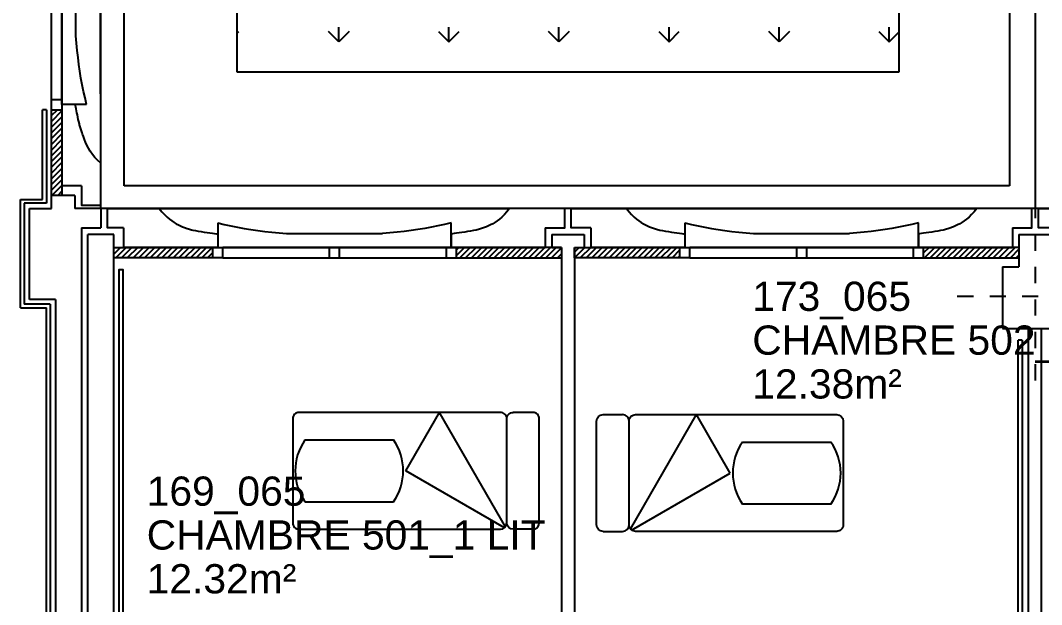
# Model space of a CAD drawing. Header units: metres. Extents: x -5 to 211, y -2 to 116.
# Drawn here: x 166.68 to 174.55, y 64.45 to 68.94 of the extents above; entities that cross this region are included whole.
import ezdxf

# ---------------------------------------------------------------- set-up
doc = ezdxf.new("R2010")
doc.units = ezdxf.units.M
doc.header["$MEASUREMENT"] = 0
doc.linetypes.add('CACHÉ', pattern=[0.25, 0.125, -0.125])
doc.linetypes.add('CONTINU', pattern=[0])
doc.layers.get('0').update_dxf_attribs({"linetype": 'CONTINUOUS'})
for name, color, linetype in [('001 axes', 1, 'CONTINUOUS'), ('004 isolation', 7, 'CONTINUOUS'), ('009 main courante', 171, 'CONTINUOUS'), ('400 Lits', 150, 'CONTINUOUS'), ('A_CHASS', 4, 'CONTINUOUS'), ('A_Etiqu_Local', 8, 'CONTINUOUS'), ('A_MURS_ALÈG', 7, 'CONTINU'), ('A_MURS_CLOI', 7, 'CONTINUOUS'), ('A_MURS_STRU', 7, 'CONTINU'), ('A_VEGETATION', 3, 'CONTINUOUS'), ('CONTOUR', 54, 'CONTINUOUS')]:
    doc.layers.add(name, color=color, linetype=linetype)
doc.styles.add('Attribut', font='arial.ttf')

# ---------------------------------------------------------------- blocks, each defined once
blk = doc.blocks.new('A_Etiqu_Local')
at = {"style": 'Attribut', "flags": 1}
for tag, p in [('CODE_HOPITAL', (-0.4463, 1.9645)), ('CODE_SITE', (-0.4463, 1.7395)), ('CODE_BATIMENT', (-0.4463, 1.5145)), ('CODE_SECTEUR', (-0.4463, 1.2895)), ('CODE_ETAGE', (-0.4463, 1.0645)), ('NOM_NORMALISE', (-0.4463, -0.843)), ('SECTEUR_ACTIVITE', (-0.4463, -1.068)), ('SOUS_SECTEUR_ACTIVITE', (-0.4463, -1.293)), ('VOLUME', (-0.4463, -1.518)), ('SERVICE', (-0.4463, -1.743)), ('CODE_UG', (-0.4463, -1.968)), ('CODE_UA', (-0.4463, -2.193)), ('CODE_POLE', (-0.4463, -2.418)), ('OCCUPANT_EXTERNE', (-0.4463, -2.643)), ('DISPONIBILITE', (-0.4463, -2.868)), ('ACCES_HANDICAPES', (-0.4463, -3.093)), ('NATURE_SOL', (-0.4463, -3.318)), ('RISQUE_LABORATOIRE', (-0.4463, -3.543)), ('AMIANTE', (-0.4463, -3.768))]:
    blk.add_attdef(tag, p, '', height=0.15, dxfattribs=at)
at = {"layer": 'A_Etiqu_Local', "style": 'Attribut'}
for tag, p in [('CODE_PIECE', (-0.4437, 0.5281)), ('NOM_USAGE', (-0.4437, 0.1906)), ('SURFACE', (-0.4437, -0.1469))]:
    blk.add_attdef(tag, p, '', height=0.225, dxfattribs=at)

msp = doc.modelspace()

# ---------------------------------------------------------------- linework, layer by layer
at = {"layer": '001 axes', "color": 8, "linetype": 'CACHÉ'}
for p, q in [((174.5002, 67.5461), (174.5002, 66.0961)), ((173.9002, 66.8211), (175.1002, 66.8211))]:
    msp.add_line(p, q, dxfattribs=at)
at = {"layer": '004 isolation', "color": 8, "linetype": 'Continuous'}
for p, q in [((166.9202, 67.5961), (166.9202, 68.3363)), ((166.9202, 68.3363), (167.0002, 68.3363)), ((167.0002, 68.3363), (167.0002, 67.5961)), ((166.9208, 68.2563), (166.9202, 68.2557)), ((166.9202, 68.2113), (166.9652, 68.2563)), ((166.9202, 68.2563), (167.0002, 68.2563)), ((167.0001, 68.2473), (166.9202, 68.1673)), ((166.9202, 68.123), (167.0001, 68.203)), ((167.0001, 68.159), (166.9202, 68.079)), ((166.9202, 68.0347), (167.0001, 68.1147)), ((167.0002, 68.0703), (166.9202, 67.9904)), ((166.9202, 67.9464), (167.0002, 68.0264)), ((167.0002, 67.982), (166.9202, 67.9021)), ((166.9202, 67.8578), (167.0002, 67.9377)), ((167.0002, 67.8937), (166.9202, 67.8138)), ((166.9202, 67.7695), (167.0002, 67.8494)), ((167.0002, 67.8054), (166.9202, 67.7255)), ((166.9202, 67.6812), (167.0002, 67.7611)), ((167.0002, 67.7168), (166.9202, 67.6368)), ((166.9235, 67.5961), (167.0002, 67.6728)), ((167.0002, 67.6285), (166.9678, 67.5961)), ((167.0002, 67.5961), (166.9202, 67.5961)), ((167.4073, 67.1961), (167.4002, 67.189)), ((167.4002, 67.1448), (167.4515, 67.1961)), ((167.4002, 67.1161), (167.4002, 67.1961)), ((167.4002, 67.1961), (168.2405, 67.1961)), ((167.4957, 67.1961), (167.4157, 67.1161)), ((167.4599, 67.1161), (167.5399, 67.1961)), ((167.5841, 67.1961), (167.5041, 67.1161)), ((167.5483, 67.1161), (167.6283, 67.1961)), ((167.6725, 67.1961), (167.5925, 67.1161)), ((167.6367, 67.1161), (167.7167, 67.1961)), ((167.7609, 67.1961), (167.6809, 67.1161)), ((167.7251, 67.1161), (167.8051, 67.1961)), ((167.8493, 67.1961), (167.7693, 67.1161)), ((167.8134, 67.1161), (167.8934, 67.1961)), ((167.9376, 67.1961), (167.8576, 67.1161)), ((167.9018, 67.1161), (167.9818, 67.1961)), ((168.026, 67.1961), (167.946, 67.1161)), ((167.9902, 67.1161), (168.0702, 67.1961)), ((168.1144, 67.1961), (168.0344, 67.1161)), ((168.0786, 67.1161), (168.1586, 67.1961)), ((168.1605, 67.1539), (168.1228, 67.1161)), ((168.1605, 67.1961), (168.1605, 67.1161)), ((168.2405, 67.1161), (168.2405, 67.1961)), ((169.9605, 67.1961), (169.9605, 67.1161)), ((170.8505, 67.1961), (169.9605, 67.1961)), ((170.059, 67.1961), (170.0405, 67.1777)), ((170.0405, 67.1335), (170.1032, 67.1961)), ((170.0405, 67.1161), (170.0405, 67.1961)), ((170.1473, 67.1961), (170.0673, 67.1161)), ((170.1115, 67.1161), (170.1916, 67.1961)), ((170.2357, 67.1961), (170.1557, 67.1161)), ((170.1999, 67.1161), (170.2799, 67.1961)), ((170.3241, 67.1961), (170.2441, 67.1161)), ((170.2883, 67.1161), (170.3683, 67.1961)), ((170.4125, 67.1961), (170.3325, 67.1161)), ((170.3767, 67.1161), (170.4567, 67.1961)), ((170.5009, 67.1961), (170.4209, 67.1161)), ((170.4651, 67.1161), (170.5451, 67.1961)), ((170.5893, 67.1961), (170.5093, 67.1161)), ((170.5535, 67.1161), (170.6335, 67.1961)), ((170.6777, 67.1961), (170.5977, 67.1161)), ((170.6419, 67.1161), (170.7219, 67.1961)), ((170.7661, 67.1961), (170.6861, 67.1161)), ((170.7303, 67.1161), (170.8103, 67.1961)), ((170.8505, 67.1922), (170.7744, 67.1161)), ((170.8186, 67.1161), (170.8505, 67.148)), ((170.8505, 67.1961), (170.8505, 67.1161)), ((170.987, 67.1961), (170.9505, 67.1596)), ((170.9505, 67.1161), (170.9505, 67.1961)), ((170.9505, 67.1961), (171.8405, 67.1961)), ((170.9512, 67.1161), (171.0312, 67.1961)), ((171.0754, 67.1961), (170.9954, 67.1161)), ((171.0396, 67.1161), (171.1196, 67.1961)), ((171.1638, 67.1961), (171.0838, 67.1161)), ((171.128, 67.1161), (171.208, 67.1961)), ((171.2522, 67.1961), (171.1722, 67.1161)), ((171.2164, 67.1161), (171.2964, 67.1961)), ((171.3406, 67.1961), (171.2606, 67.1161)), ((171.3048, 67.1161), (171.3848, 67.1961)), ((171.429, 67.1961), (171.349, 67.1161)), ((171.3932, 67.1161), (171.4732, 67.1961)), ((171.5174, 67.1961), (171.4374, 67.1161)), ((171.4815, 67.1161), (171.5616, 67.1961)), ((171.6058, 67.1961), (171.5258, 67.1161)), ((171.5699, 67.1161), (171.6499, 67.1961)), ((171.6942, 67.1961), (171.6141, 67.1161)), ((171.6583, 67.1161), (171.7384, 67.1961)), ((171.7605, 67.1741), (171.7025, 67.1161)), ((171.7605, 67.1961), (171.7605, 67.1161)), ((171.8405, 67.1161), (171.8405, 67.1961)), ((173.5605, 67.1961), (173.5605, 67.1161)), ((174.3757, 67.1961), (173.5605, 67.1961)), ((173.6829, 67.1961), (173.6405, 67.1538)), ((173.6405, 67.1161), (173.6405, 67.1961)), ((173.6471, 67.1161), (173.7271, 67.1961)), ((173.7712, 67.1961), (173.6913, 67.1161)), ((173.7355, 67.1161), (173.8155, 67.1961)), ((173.8597, 67.1961), (173.7796, 67.1161)), ((173.8238, 67.1161), (173.9038, 67.1961)), ((173.948, 67.1961), (173.868, 67.1161)), ((173.9122, 67.1161), (173.9922, 67.1961)), ((174.0364, 67.1961), (173.9564, 67.1161)), ((174.0006, 67.1161), (174.0806, 67.1961)), ((174.1248, 67.1961), (174.0448, 67.1161)), ((174.089, 67.1161), (174.169, 67.1961)), ((174.2132, 67.1961), (174.1332, 67.1161)), ((174.1774, 67.1161), (174.2574, 67.1961)), ((174.3016, 67.1961), (174.2216, 67.1161)), ((174.2658, 67.1161), (174.3458, 67.1961)), ((174.3756, 67.1818), (174.31, 67.1161)), ((174.3542, 67.1161), (174.3756, 67.1376)), ((174.3757, 67.1961), (174.3757, 67.1161)), ((168.2405, 67.1161), (167.4002, 67.1161)), ((169.9605, 67.1161), (170.8505, 67.1161)), ((171.8405, 67.1161), (170.9505, 67.1161)), ((171.7467, 67.1161), (171.7605, 67.1299)), ((173.5605, 67.1161), (174.3757, 67.1161))]:
    msp.add_line(p, q, dxfattribs=at)
at = {"layer": '009 main courante', "color": 8, "linetype": 'Continuous'}
for p, q in [((166.8802, 68.2563), (166.8502, 68.2563)), ((174.4002, 66.4811), (174.3702, 66.4811))]:
    msp.add_line(p, q, dxfattribs=at)
for points in [[(166.8502, 67.5661), (166.8502, 68.2563)], [(166.8802, 68.2563), (166.8802, 67.5361)], [(166.6802, 66.7305), (166.6802, 67.5661)], [(166.6802, 67.5661), (166.8502, 67.5661)], [(166.7102, 67.5361), (166.7102, 66.7605)], [(166.8802, 67.5361), (166.7102, 67.5361)], [(166.9102, 66.7605), (166.7102, 66.7605)], [(166.9102, 66.7605), (166.9103, 62.271), (166.8803, 62.271), (166.8802, 66.7305)], [(166.6802, 66.7305), (166.8802, 66.7305)], [(174.4002, 66.4811), (174.4002, 64.0861), (174.3702, 64.0861), (174.3702, 66.4811)]]:
    msp.add_lwpolyline(points, dxfattribs=at)
msp.add_lwpolyline([(167.4403, 64.0861), (167.4402, 67.0261), (167.4702, 67.0261), (167.4703, 64.0861)], close=True, dxfattribs=at)
at = {"layer": '400 Lits', "color": 8, "linetype": 'Continuous'}
for p, q in [((169.6494, 65.4755), (169.9092, 65.9255)), ((170.4179, 65.0444), (169.9092, 65.9255)), ((170.4288, 65.0755), (170.4288, 65.8755)), ((170.6288, 65.9255), (170.4788, 65.9255)), ((171.1712, 65.9086), (171.3212, 65.9086)), ((171.3821, 65.0275), (171.8908, 65.9086)), ((172.1506, 65.4586), (171.8908, 65.9086)), ((171.3712, 65.0586), (171.3712, 65.8586)), ((168.8733, 65.7141), (169.5549, 65.7141)), ((172.2451, 65.6972), (172.9267, 65.6972)), ((170.4099, 65.0364), (169.6494, 65.4755)), ((171.3901, 65.0195), (172.1506, 65.4586)), ((168.8733, 65.237), (169.5549, 65.237)), ((172.2451, 65.2201), (172.9267, 65.2201)), ((170.6288, 65.0255), (170.4788, 65.0255)), ((171.1712, 65.0086), (171.3212, 65.0086))]:
    msp.add_line(p, q, dxfattribs=at)
for points in [[(170.3791, 65.9255), (168.8288, 65.9255, 0.414214), (168.7788, 65.8755), (168.7788, 65.0755, 0.414214), (168.8288, 65.0255), (170.3791, 65.0255)], [(170.3788, 65.0255, 0.414213), (170.4288, 65.0755), (170.4288, 65.8755, 0.414214), (170.3788, 65.9255)], [(170.4788, 65.0255, -0.414213), (170.4288, 65.0755), (170.4288, 65.8755, -0.414214), (170.4788, 65.9255)], [(170.6288, 65.0255, 0.414213), (170.6788, 65.0755), (170.6788, 65.8755, 0.414214), (170.6288, 65.9255)], [(171.1712, 65.0086, -0.414213), (171.1212, 65.0586), (171.1212, 65.8586, -0.414214), (171.1712, 65.9086)], [(171.3212, 65.0086, 0.414213), (171.3712, 65.0586), (171.3712, 65.8586, 0.414214), (171.3212, 65.9086)], [(171.4212, 65.0086, -0.414213), (171.3712, 65.0586), (171.3712, 65.8586, -0.414214), (171.4212, 65.9086)], [(171.4209, 65.9086), (172.9712, 65.9086, -0.414213), (173.0212, 65.8586), (173.0212, 65.0586, -0.414214), (172.9712, 65.0086), (171.4209, 65.0086)]]:
    msp.add_lwpolyline(points, format="xyb", dxfattribs=at)
for centre, start, end in [((169.2141, 65.4755), 145.00777, 214.99254), ((169.2141, 65.4755), 325.00791, 34.99193), ((172.5859, 65.4586), 145.00777, 214.99254), ((172.5859, 65.4586), 325.00791, 34.99193)]:
    msp.add_arc(centre, 0.416, start, end, dxfattribs=at)
at = {"layer": 'A_CHASS', "color": 8, "linetype": 'Continuous'}
for p, q in [((166.9205, 68.3363), (166.9205, 70.0065)), ((167.0005, 70.0065), (167.0005, 68.3363)), ((169.9605, 67.1961), (168.2405, 67.1961)), ((173.5605, 67.1961), (171.8405, 67.1961)), ((168.2405, 67.1161), (169.9605, 67.1161)), ((171.8405, 67.1161), (173.5605, 67.1161))]:
    msp.add_line(p, q, dxfattribs=at)
for points in [[(169.0605, 67.1961), (169.0605, 67.1161)], [(169.1405, 67.1161), (169.1405, 67.1961)], [(172.6605, 67.1961), (172.6605, 67.1161)], [(172.7405, 67.1161), (172.7405, 67.1961)]]:
    msp.add_lwpolyline(points, dxfattribs=at)
at = {"layer": 'A_MURS_ALÈG', "color": 8, "ltscale": 200}
for p, q in [((167.3002, 67.8463), (167.3002, 70.4965)), ((167.0005, 68.2963), (167.0005, 70.0465)), ((167.1071, 68.8269), (167.1071, 69.5279)), ((167.1905, 68.2963), (167.0005, 68.2963)), ((167.7505, 67.4961), (170.4505, 67.4961)), ((171.3505, 67.4961), (174.0505, 67.4961)), ((168.2005, 67.3861), (168.2005, 67.1961)), ((169.9494, 67.3737), (169.8984, 67.3623)), ((170.0005, 67.3861), (169.9494, 67.3737)), ((170.0005, 67.1961), (170.0005, 67.3861)), ((171.8005, 67.3861), (171.8005, 67.1961)), ((173.5494, 67.3737), (173.4984, 67.3623)), ((173.6005, 67.3861), (173.5494, 67.3737)), ((173.6005, 67.1961), (173.6005, 67.3861)), ((168.7311, 67.3027), (169.4699, 67.3027)), ((169.5274, 67.3078), (169.4699, 67.3027)), ((169.5834, 67.3134), (169.5274, 67.3078)), ((169.638, 67.3196), (169.5834, 67.3134)), ((169.6915, 67.3265), (169.638, 67.3196)), ((169.744, 67.3341), (169.6915, 67.3265)), ((169.7959, 67.3426), (169.744, 67.3341)), ((169.8473, 67.352), (169.7959, 67.3426)), ((169.8984, 67.3623), (169.8473, 67.352)), ((172.3311, 67.3027), (173.0699, 67.3027)), ((173.1274, 67.3078), (173.0699, 67.3027)), ((173.1834, 67.3134), (173.1274, 67.3078)), ((173.238, 67.3196), (173.1834, 67.3134)), ((173.2915, 67.3265), (173.238, 67.3196)), ((173.344, 67.3341), (173.2915, 67.3265)), ((173.3959, 67.3426), (173.344, 67.3341)), ((173.4473, 67.352), (173.3959, 67.3426)), ((173.4984, 67.3623), (173.4473, 67.352)), ((168.2005, 67.1961), (170.0005, 67.1961)), ((171.8005, 67.1961), (173.6005, 67.1961))]:
    msp.add_line(p, q, dxfattribs=at)
for points in [[(167.1905, 68.2963), (167.1781, 68.3475), (167.1667, 68.3985), (167.1564, 68.4496), (167.147, 68.5009), (167.1385, 68.5528), (167.1309, 68.6054), (167.124, 68.6588), (167.1178, 68.7135), (167.1122, 68.7694), (167.1071, 68.8269)], [(168.2005, 67.3861), (168.2517, 67.3737), (168.3027, 67.3623), (168.3538, 67.352), (168.4052, 67.3426), (168.457, 67.3341), (168.5096, 67.3265), (168.5631, 67.3196), (168.6177, 67.3134), (168.6736, 67.3078), (168.7311, 67.3027)], [(171.8005, 67.3861), (171.8517, 67.3737), (171.9027, 67.3623), (171.9538, 67.352), (172.0052, 67.3426), (172.057, 67.3341), (172.1096, 67.3265), (172.1631, 67.3196), (172.2177, 67.3134), (172.2736, 67.3078), (172.3311, 67.3027)]]:
    msp.add_lwpolyline(points, dxfattribs=at)
at = {"layer": 'A_MURS_CLOI', "color": 8, "linetype": 'Continuous'}
for p, q in [((170.8505, 67.1961), (170.8502, 64.0262)), ((170.9505, 67.1961), (170.9503, 64.0262)), ((174.4502, 62.7962), (174.4502, 66.5711)), ((174.5502, 62.7962), (174.5502, 66.5711))]:
    msp.add_line(p, q, dxfattribs=at)
at = {"layer": 'A_MURS_STRU', "color": 8, "linetype": 'Continuous'}
for p, q in [((167.0002, 68.2963), (167.0002, 67.671)), ((167.1002, 68.2963), (167.0002, 68.2963)), ((167.1049, 68.2873), (167.103, 68.2964)), ((167.1071, 68.2761), (167.1049, 68.2873)), ((167.1097, 68.2631), (167.1071, 68.2761)), ((167.1125, 68.2486), (167.1097, 68.2631)), ((167.1156, 68.2329), (167.1125, 68.2486)), ((167.119, 68.2165), (167.1156, 68.2329)), ((167.1226, 68.1996), (167.119, 68.2165)), ((167.1264, 68.1825), (167.1226, 68.1996)), ((167.1303, 68.1656), (167.1264, 68.1825)), ((167.1344, 68.1493), (167.1303, 68.1656)), ((167.1365, 68.1414), (167.1344, 68.1493)), ((167.1387, 68.1337), (167.1365, 68.1414)), ((167.1409, 68.126), (167.1387, 68.1337)), ((167.1432, 68.1184), (167.1409, 68.126)), ((167.1456, 68.1107), (167.1432, 68.1184)), ((167.148, 68.1028), (167.1456, 68.1107)), ((167.1506, 68.0948), (167.148, 68.1028)), ((167.1533, 68.0865), (167.1506, 68.0948)), ((167.1562, 68.0779), (167.1533, 68.0865)), ((167.1592, 68.0689), (167.1562, 68.0779)), ((167.1658, 68.0496), (167.1592, 68.0689)), ((167.1733, 68.0288), (167.1658, 68.0496)), ((167.182, 68.0067), (167.1733, 68.0288)), ((167.1923, 67.9838), (167.182, 68.0067)), ((167.2043, 67.9603), (167.1923, 67.9838)), ((167.2183, 67.9367), (167.2043, 67.9603)), ((167.2347, 67.9131), (167.2183, 67.9367)), ((167.2536, 67.89), (167.2347, 67.9131)), ((167.2753, 67.8676), (167.2536, 67.89)), ((167.3002, 67.8463), (167.2753, 67.8676)), ((167.1502, 67.671), (167.0002, 67.671)), ((167.1002, 67.5961), (166.9202, 67.5961)), ((166.9202, 67.4961), (166.9202, 67.5961)), ((167.1002, 67.5961), (167.1002, 67.4961)), ((166.7502, 66.7961), (166.7502, 67.4961)), ((166.7502, 67.4961), (166.9202, 67.4961)), ((167.3002, 67.4961), (167.1002, 67.4961)), ((167.3002, 67.4961), (167.3002, 67.3461)), ((167.7506, 67.4961), (167.7709, 67.4713)), ((167.7709, 67.4713), (167.7907, 67.4495)), ((167.7907, 67.4495), (167.8099, 67.4306)), ((170.4104, 67.4495), (170.3912, 67.4306)), ((170.4302, 67.4713), (170.4104, 67.4495)), ((170.4505, 67.4961), (170.4302, 67.4713)), ((171.3505, 67.4961), (171.3709, 67.4713)), ((171.3709, 67.4713), (171.3907, 67.4495)), ((171.3907, 67.4495), (171.4099, 67.4306)), ((174.0104, 67.4495), (173.9912, 67.4306)), ((174.0302, 67.4713), (174.0104, 67.4495)), ((174.0505, 67.4961), (174.0302, 67.4713)), ((167.8099, 67.4306), (167.8285, 67.4143)), ((167.8285, 67.4143), (167.8466, 67.4002)), ((167.8466, 67.4002), (167.8641, 67.3882)), ((167.8641, 67.3882), (167.8811, 67.378)), ((167.8811, 67.378), (167.8976, 67.3692)), ((167.8976, 67.3692), (167.9135, 67.3617)), ((170.3035, 67.3692), (170.2876, 67.3617)), ((170.32, 67.378), (170.3035, 67.3692)), ((170.3369, 67.3882), (170.32, 67.378)), ((170.3545, 67.4002), (170.3369, 67.3882)), ((170.3726, 67.4143), (170.3545, 67.4002)), ((170.3912, 67.4306), (170.3726, 67.4143)), ((171.4099, 67.4306), (171.4285, 67.4143)), ((171.4285, 67.4143), (171.4466, 67.4002)), ((171.4466, 67.4002), (171.4641, 67.3882)), ((171.4641, 67.3882), (171.4811, 67.378)), ((171.4811, 67.378), (171.4976, 67.3692)), ((171.4976, 67.3692), (171.5135, 67.3617)), ((173.9035, 67.3692), (173.8876, 67.3617)), ((173.92, 67.378), (173.9035, 67.3692)), ((173.9369, 67.3882), (173.92, 67.378)), ((173.9545, 67.4002), (173.9369, 67.3882)), ((173.9726, 67.4143), (173.9545, 67.4002)), ((173.9912, 67.4306), (173.9726, 67.4143)), ((167.1502, 67.3461), (167.3002, 67.3461)), ((167.4002, 67.2961), (167.2002, 67.2961)), ((167.2002, 62.7962), (167.2002, 67.2961)), ((167.4002, 62.7962), (167.4002, 67.2961)), ((167.4754, 67.3461), (167.4754, 67.1961)), ((167.9135, 67.3617), (167.9289, 67.3551)), ((167.9289, 67.3551), (167.9364, 67.3521)), ((167.9364, 67.3521), (167.9438, 67.3493)), ((167.9438, 67.3493), (167.9513, 67.3465)), ((167.9513, 67.3465), (167.9588, 67.344)), ((167.9588, 67.344), (167.9665, 67.3415)), ((167.9665, 67.3415), (167.9744, 67.3391)), ((167.9744, 67.3391), (167.9825, 67.3368)), ((167.9825, 67.3368), (167.991, 67.3346)), ((167.991, 67.3346), (167.9999, 67.3325)), ((167.9999, 67.3325), (168.0093, 67.3304)), ((168.0093, 67.3304), (168.0295, 67.3263)), ((168.0295, 67.3263), (168.0513, 67.3223)), ((168.0513, 67.3223), (168.074, 67.3185)), ((168.074, 67.3185), (168.0968, 67.3149)), ((168.0968, 67.3149), (168.1192, 67.3116)), ((168.1192, 67.3116), (168.1404, 67.3084)), ((168.1404, 67.3084), (168.1598, 67.3056)), ((168.1598, 67.3056), (168.1768, 67.303)), ((168.1768, 67.303), (168.1906, 67.3008)), ((168.1906, 67.3008), (168.2006, 67.2989)), ((168.2005, 67.2961), (168.2005, 67.1961)), ((170.0105, 67.3008), (170.0005, 67.2989)), ((170.0005, 67.2961), (170.0005, 67.1961)), ((170.0243, 67.303), (170.0105, 67.3008)), ((170.0413, 67.3056), (170.0243, 67.303)), ((170.0607, 67.3084), (170.0413, 67.3056)), ((170.0819, 67.3116), (170.0607, 67.3084)), ((170.1043, 67.3149), (170.0819, 67.3116)), ((170.1271, 67.3185), (170.1043, 67.3149)), ((170.1498, 67.3223), (170.1271, 67.3185)), ((170.1715, 67.3263), (170.1498, 67.3223)), ((170.1918, 67.3304), (170.1715, 67.3263)), ((170.2012, 67.3325), (170.1918, 67.3304)), ((170.2101, 67.3346), (170.2012, 67.3325)), ((170.2186, 67.3368), (170.2101, 67.3346)), ((170.2267, 67.3391), (170.2186, 67.3368)), ((170.2346, 67.3415), (170.2267, 67.3391)), ((170.2423, 67.344), (170.2346, 67.3415)), ((170.2498, 67.3465), (170.2423, 67.344)), ((170.2572, 67.3493), (170.2498, 67.3465)), ((170.2647, 67.3521), (170.2572, 67.3493)), ((170.2722, 67.3551), (170.2647, 67.3521)), ((170.2876, 67.3617), (170.2722, 67.3551)), ((170.7256, 67.3461), (170.7256, 67.1961)), ((170.7756, 67.2961), (170.7756, 67.1961)), ((170.7756, 67.2961), (171.0254, 67.2961)), ((171.0254, 67.2961), (171.0254, 67.1961)), ((171.0754, 67.3461), (171.0754, 67.1961)), ((171.5135, 67.3617), (171.5289, 67.3551)), ((171.5289, 67.3551), (171.5364, 67.3521)), ((171.5364, 67.3521), (171.5438, 67.3493)), ((171.5438, 67.3493), (171.5513, 67.3465)), ((171.5513, 67.3465), (171.5588, 67.344)), ((171.5588, 67.344), (171.5665, 67.3415)), ((171.5665, 67.3415), (171.5743, 67.3391)), ((171.5743, 67.3391), (171.5825, 67.3368)), ((171.5825, 67.3368), (171.591, 67.3346)), ((171.591, 67.3346), (171.5999, 67.3325)), ((171.5999, 67.3325), (171.6093, 67.3304)), ((171.6093, 67.3304), (171.6295, 67.3263)), ((171.6295, 67.3263), (171.6513, 67.3223)), ((171.6513, 67.3223), (171.674, 67.3185)), ((171.674, 67.3185), (171.6968, 67.3149)), ((171.6968, 67.3149), (171.7192, 67.3116)), ((171.7192, 67.3116), (171.7404, 67.3084)), ((171.7404, 67.3084), (171.7598, 67.3056)), ((171.7598, 67.3056), (171.7768, 67.303)), ((171.7768, 67.303), (171.7906, 67.3008)), ((171.7906, 67.3008), (171.8006, 67.2989)), ((171.8005, 67.2961), (171.8005, 67.1961)), ((173.6105, 67.3008), (173.6005, 67.2989)), ((173.6005, 67.2961), (173.6005, 67.1961)), ((173.6243, 67.303), (173.6105, 67.3008)), ((173.6413, 67.3056), (173.6243, 67.303)), ((173.6607, 67.3084), (173.6413, 67.3056)), ((173.6819, 67.3116), (173.6607, 67.3084)), ((173.7043, 67.3149), (173.6819, 67.3116)), ((173.7271, 67.3185), (173.7043, 67.3149)), ((173.7498, 67.3223), (173.7271, 67.3185)), ((173.7715, 67.3263), (173.7498, 67.3223)), ((173.7918, 67.3304), (173.7715, 67.3263)), ((173.8012, 67.3325), (173.7918, 67.3304)), ((173.8101, 67.3346), (173.8012, 67.3325)), ((173.8186, 67.3368), (173.8101, 67.3346)), ((173.8267, 67.3391), (173.8186, 67.3368)), ((173.8346, 67.3415), (173.8267, 67.3391)), ((173.8423, 67.344), (173.8346, 67.3415)), ((173.8498, 67.3465), (173.8423, 67.344)), ((173.8572, 67.3493), (173.8498, 67.3465)), ((173.8647, 67.3521), (173.8572, 67.3493)), ((173.8722, 67.3551), (173.8647, 67.3521)), ((173.8876, 67.3617), (173.8722, 67.3551)), ((174.3256, 67.3461), (174.3256, 67.1961)), ((174.3757, 67.2961), (174.6254, 67.2961)), ((174.3757, 67.2961), (174.3757, 67.0461)), ((168.2005, 67.1961), (167.4754, 67.1961)), ((170.0005, 67.1961), (170.7256, 67.1961)), ((170.7756, 67.1961), (170.8505, 67.1961)), ((170.9505, 67.1961), (171.0254, 67.1961)), ((171.8005, 67.1961), (171.0754, 67.1961)), ((173.6005, 67.1961), (174.3256, 67.1961)), ((174.2502, 67.0461), (174.3757, 67.0461)), ((166.9502, 66.7961), (166.7502, 66.7961)), ((166.9502, 66.7961), (166.9502, 62.271))]:
    msp.add_line(p, q, dxfattribs=at)
for points in [[(167.1502, 67.671), (167.1502, 67.5211), (167.3002, 67.5211), (167.3002, 67.8463)], [(167.4754, 67.3461), (167.3505, 67.3461), (167.3505, 67.4961), (167.7506, 67.4961)], [(170.7256, 67.3461), (170.8755, 67.3461), (170.8755, 67.4961), (170.4505, 67.4961)], [(171.0754, 67.3461), (170.9255, 67.3461), (170.9255, 67.4961), (171.3505, 67.4961)], [(174.3256, 67.3461), (174.4755, 67.3461), (174.4755, 67.4961), (174.0505, 67.4961)], [(174.6754, 67.3461), (174.5256, 67.3461), (174.5256, 67.4961), (174.9506, 67.4961)], [(167.1502, 67.3461), (167.1502, 62.196), (167.0502, 62.196), (167.0502, 62.271)], [(174.2502, 67.0461), (174.2502, 66.5711)], [(174.2502, 66.5711), (174.7502, 66.5711), (174.7502, 67.0461)]]:
    msp.add_lwpolyline(points, dxfattribs=at)
at = {"layer": 'A_VEGETATION', "color": 8, "linetype": 'Continuous'}
for p, q in [((174.5002, 74.5461), (174.5002, 67.4961)), ((167.4808, 67.6708), (167.4808, 74.3431)), ((174.3031, 74.3431), (174.3031, 67.6708)), ((168.3502, 68.5461), (168.3502, 73.5461)), ((173.4502, 73.5461), (173.4502, 68.5461)), ((169.1332, 68.7806), (169.1332, 68.8931)), ((169.9818, 68.7806), (169.9818, 68.8931)), ((170.8303, 68.7806), (170.8303, 68.8931)), ((171.6788, 68.7806), (171.6788, 68.8931)), ((172.5273, 68.7806), (172.5273, 68.8931)), ((173.3759, 68.7806), (173.3759, 68.8931)), ((168.3502, 68.8461), (168.3643, 68.8602)), ((169.1332, 68.7806), (169.0537, 68.8602)), ((169.2128, 68.8602), (169.1333, 68.7806)), ((169.9022, 68.8602), (169.9818, 68.7806)), ((169.9818, 68.7806), (170.0614, 68.8602)), ((170.8303, 68.7806), (170.7508, 68.8602)), ((170.9099, 68.8602), (170.8303, 68.7806)), ((171.5993, 68.8602), (171.6788, 68.7806)), ((171.6789, 68.7806), (171.7584, 68.8602)), ((172.5274, 68.7806), (172.4478, 68.8602)), ((172.607, 68.8602), (172.5274, 68.7806)), ((173.2963, 68.8602), (173.3759, 68.7806)), ((173.3759, 68.7806), (173.4502, 68.8548)), ((173.4502, 68.5461), (168.3502, 68.5461)), ((174.3031, 67.6708), (167.4808, 67.6708))]:
    msp.add_line(p, q, dxfattribs=at)
at = {"layer": 'CONTOUR', "color": 8}
msp.add_lwpolyline([(187.2502, 66.5211), (185.4002, 66.5211), (185.4002, 67.4961), (167.3002, 67.4961), (167.2905, 74.5461), (167.2905, 92.6961)], dxfattribs=at)

# ---------------------------------------------------------------- block references
at = {"layer": 'A_Etiqu_Local', "color": 8}
ref = msp.add_blockref('A_Etiqu_Local', (172.7643, 66.1794), dxfattribs=at)
ref.add_attrib('CODE_PIECE', '173_065', (172.3206, 66.7075), dxfattribs={"height": 0.225, "style": 'Attribut'})
ref.add_attrib('NOM_USAGE', 'CHAMBRE 502_1 LIT', (172.3206, 66.37), dxfattribs={"height": 0.225, "style": 'Attribut'})
ref.add_attrib('SURFACE', '12.38m²', (172.3206, 66.0325), dxfattribs={"height": 0.225, "style": 'Attribut'})
ref = msp.add_blockref('A_Etiqu_Local', (168.0972, 64.6786), dxfattribs=at)
ref.add_attrib('CODE_PIECE', '169_065', (167.6535, 65.2067), dxfattribs={"height": 0.225, "style": 'Attribut'})
ref.add_attrib('NOM_USAGE', 'CHAMBRE 501_1 LIT', (167.6535, 64.8692), dxfattribs={"height": 0.225, "style": 'Attribut'})
ref.add_attrib('SURFACE', '12.32m²', (167.6535, 64.5317), dxfattribs={"height": 0.225, "style": 'Attribut'})

doc.saveas('drawing.dxf')
